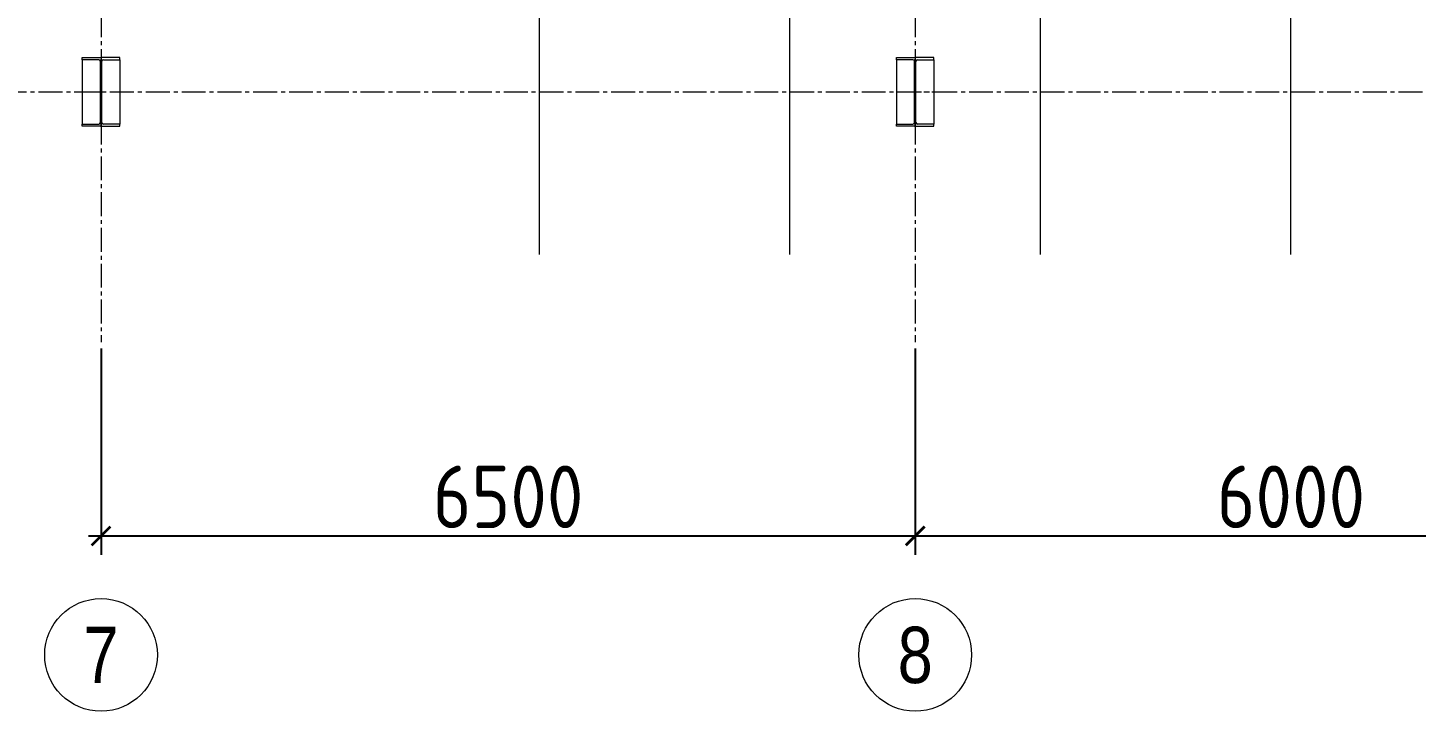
# Model space of a CAD drawing. Header units: millimetres. Extents: x 163705 to 1616509, y 81827 to 302547.
# Drawn here: x 1057900 to 1068985, y 138113 to 143572 of the extents above; entities that cross this region are included whole.
import ezdxf
from ezdxf.enums import TextEntityAlignment as Align

# ---------------------------------------------------------------- set-up
doc = ezdxf.new("R2010")
doc.units = ezdxf.units.MM
doc.header["$LTSCALE"] = 10
doc.linetypes.add('CENTER2', pattern=[28.575000000000003, 19.05, -3.175, 3.175, -3.175])
for name, color, linetype, lineweight in [('1-中心线', 1, 'CENTER2', 0), ('1-剖面线', 8, 'Continuous', 0), ('1-护栏', 4, 'Continuous', 18), ('1-标注', 3, 'Continuous', 0), ('1-钢构', 6, 'Continuous', 0)]:
    doc.layers.add(name, color=color, linetype=linetype, lineweight=lineweight)
doc.styles.add('ARIAL', font='arial.ttf', dxfattribs={"width": 0.7})
doc.styles.add('HZ', font='gbenor.shx', dxfattribs={"bigfont": 'gbcbig.shx'})
doc.styles.get("Standard").update_dxf_attribs({"font": 'arial.ttf'})
doc.dimstyles.new('100$0', dxfattribs={"dimscale": 100, "dimtxt": 5, "dimasz": 1.5, "dimexe": 1.5, "dimexo": 0.5, "dimtad": 1, "dimdec": 0, "dimdsep": 46, "dimtxsty": 'HZ', "dimblk": 'ARCHTICK', "dimcen": 2.5, "dimdle": 1, "dimclrd": 256, "dimclre": 256, "dimadec": 0, "dimazin": 0, "dimtfac": 1, "dimtdec": 0, "dimtmove": 0, "dimatfit": 3, "dimfxl": 0, "dimarcsym": 0})

# ---------------------------------------------------------------- blocks, each defined once
blk = doc.blocks.new('G$CEDFA10A2')
for p, q in [((0, 535), (0, 553)), ((0, 553), (150, 553)), ((131.5, 535), (0, 535)), ((0, 535), (0, 21)), ((144.5, 34), (144.5, 522)), ((300, 553), (150, 553)), ((155.5, 34), (155.5, 522)), ((168.5, 535), (300, 535)), ((300, 535), (300, 553)), ((300, 535), (300, 21)), ((0, 21), (131.5, 21)), ((0, 3), (0, 21)), ((150, 3), (0, 3)), ((150, 3), (300, 3)), ((300, 21), (168.5, 21)), ((300, 3), (300, 21))]:
    blk.add_line(p, q)
for centre, start, end in [((131.5, 522), 0, 90), ((168.5, 522), 90, 180), ((131.5, 34), 270, 0), ((168.5, 34), 180, 270)]:
    blk.add_arc(centre, 13, start, end)
at = {"layer": '1-中心线'}
for p, q in [((150, 0), (149.999999997206, 556)), ((-3, 278), (303, 278))]:
    blk.add_line(p, q, dxfattribs=at)
blk.add_text('HC_SUPERPART', height=0.001).set_placement((150, 3))
blk = doc.blocks.new('_ArchTick')
at = {"const_width": 0.15}
blk.add_lwpolyline([(-0.5, -0.5), (0.5, 0.5)], dxfattribs=at)
blk = doc.blocks.new('*D377')
at = {"layer": '1-标注', "lineweight": -2, "transparency": 16777216}
for p, q in [((1058485.430212253, 141009.4989848993), (1058485.430212253, 139362.7931280132)), ((1064985.430212252, 141009.4989849335), (1064985.430212252, 139362.7931280132)), ((1058385.430212253, 139512.7931280132), (1065085.430212252, 139512.7931280132))]:
    blk.add_line(p, q, dxfattribs=at)
at = {"layer": 'Defpoints', "transparency": 16777216}
for p in [(1058485.430212253, 141059.4989848993), (1064985.430212252, 141059.4989849335), (1064985.430212252, 139512.7931280132)]:
    blk.add_point(p, dxfattribs=at)
at = {"layer": '1-标注', "lineweight": -2, "transparency": 16777216, "xscale": 150, "yscale": 150, "zscale": 150, "rotation": 180}
blk.add_blockref('_ArchTick', (1058485.430212253, 139512.7931280132), dxfattribs=at)
at = {"layer": '1-标注', "lineweight": -2, "transparency": 16777216, "xscale": 150, "yscale": 150, "zscale": 150}
blk.add_blockref('_ArchTick', (1064985.430212252, 139512.7931280132), dxfattribs=at)
at = {"layer": '1-标注', "transparency": 16777216, "insert": (1061735.430212253, 139825.2931280132), "char_height": 500, "attachment_point": 5, "style": 'HZ'}
blk.add_mtext('6500', dxfattribs=at)
blk = doc.blocks.new('*D378')
at = {"layer": '1-标注', "lineweight": -2, "transparency": 16777216}
for p, q in [((1064985.430212252, 141009.4989849335), (1064985.430212252, 139362.7931280132)), ((1070985.430212252, 141009.4989849335), (1070985.430212252, 139362.7931280132)), ((1064885.430212252, 139512.7931280132), (1071085.430212252, 139512.7931280132))]:
    blk.add_line(p, q, dxfattribs=at)
at = {"layer": 'Defpoints', "transparency": 16777216}
for p in [(1064985.430212252, 141059.4989849335), (1070985.430212252, 141059.4989849335), (1070985.430212252, 139512.7931280132)]:
    blk.add_point(p, dxfattribs=at)
at = {"layer": '1-标注', "lineweight": -2, "transparency": 16777216, "xscale": 150, "yscale": 150, "zscale": 150, "rotation": 180}
blk.add_blockref('_ArchTick', (1064985.430212252, 139512.7931280132), dxfattribs=at)
at = {"layer": '1-标注', "lineweight": -2, "transparency": 16777216, "xscale": 150, "yscale": 150, "zscale": 150}
blk.add_blockref('_ArchTick', (1070985.430212252, 139512.7931280132), dxfattribs=at)
at = {"layer": '1-标注', "transparency": 16777216, "insert": (1067985.430212252, 139825.2931280132), "char_height": 500, "attachment_point": 5, "style": 'HZ'}
blk.add_mtext('6000', dxfattribs=at)

msp = doc.modelspace()

# ---------------------------------------------------------------- linework, layer by layer
at = {"layer": '1-中心线'}
for p, q in [((1058485.430212253, 152259.7375425902), (1058485.430212253, 141059.4989848993)), ((1064985.430212252, 152259.7375426244), (1064985.430212252, 141059.4989849335)), ((1053985.779878024, 143059.6317333492), (1105995.705053746, 143059.6317333492))]:
    msp.add_line(p, q, dxfattribs=at)
at = {"layer": '1-剖面线'}
for p, q in [((1061985.430212258, 141759.6317333492), (1061985.430212258, 151559.6317333492)), ((1063985.430212262, 141759.6317333492), (1063985.430212262, 151559.6317333492)), ((1065985.430212252, 141759.6317333492), (1065985.430212252, 151559.6317333492)), ((1067985.430212252, 141759.6317333492), (1067985.430212252, 151559.6317333492))]:
    msp.add_line(p, q, dxfattribs=at)
at = {"layer": '1-护栏'}
for centre in [(1058485.430212253, 138562.7931280132), (1064985.430212252, 138562.7931280132)]:
    msp.add_circle(centre, 450, dxfattribs=at)

# ---------------------------------------------------------------- block references
at = {"layer": '1-钢构'}
for p in [(1058335.430212252, 142781.6317334641), (1064835.430212251, 142781.6317334982)]:
    msp.add_blockref('G$CEDFA10A2', p, dxfattribs=at)

# ---------------------------------------------------------------- texts
at = {"layer": '1-护栏', "style": 'ARIAL', "width": 0.8}
for s, p in [('7', (1058485.430212253, 138562.7931280132)), ('8', (1064985.430212252, 138562.7931280132))]:
    msp.add_text(s, height=450, dxfattribs=at).set_placement(p, align=Align.MIDDLE_CENTER)

# ---------------------------------------------------------------- dimensions: what is measured, and where the dimension line sits
at = {"layer": '1-标注'}
for base, p1, p2, picture, middle in [((1064985.430212252, 139512.7931280132), (1058485.430212253, 141059.4989848993), (1064985.430212252, 141059.4989849335), '*D377', (1061735.430212253, 139825.2931280132)), ((1070985.430212252, 139512.7931280132), (1064985.430212252, 141059.4989849335), (1070985.430212252, 141059.4989849335), '*D378', (1067985.430212252, 139825.2931280132))]:
    dim = msp.add_linear_dim(base=base, p1=p1, p2=p2, dimstyle='100$0', override={"dimtol": 0, "dimlim": 0, "dimtdec": 8, "dimtix": 1}, dxfattribs=at)
    dim.commit()
    dim.dimension.update_dxf_attribs({"geometry": picture, "text_midpoint": middle})

doc.saveas('drawing.dxf')
